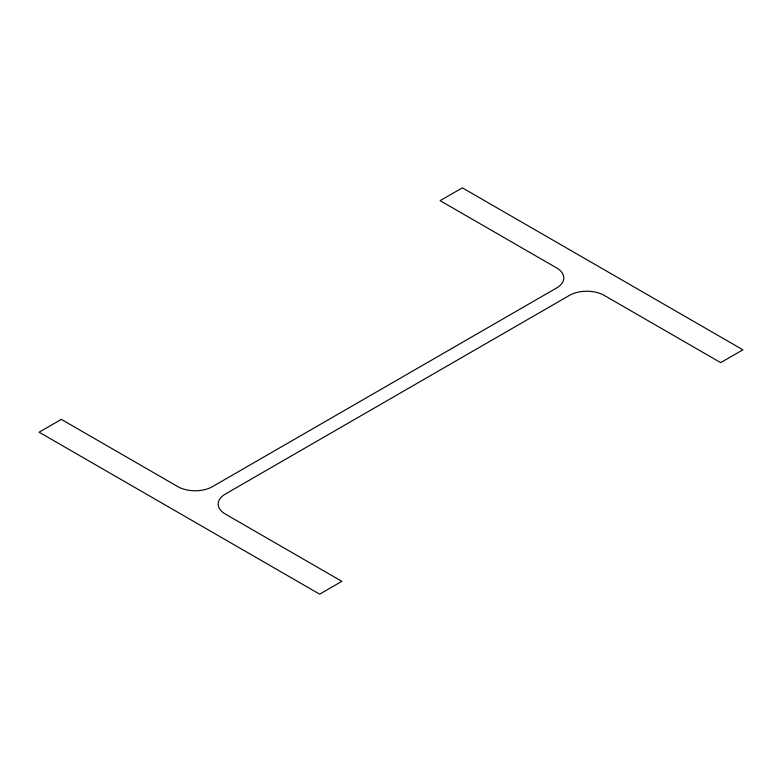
<?xml version="1.0" encoding="UTF-8"?>
<svg xmlns="http://www.w3.org/2000/svg" width="782" height="782" viewBox="0 0 782 782"><rect width="100%" height="100%" fill="white"/><g stroke="black" fill="none" stroke-linecap="round" stroke-linejoin="round"><path stroke-width="1.17" d="M61.319 419.367L39.1 432.192L319.652 594.164L341.871 581.339L225.382 514.087A24.555 14.174 0 0 1 225.382 494.038L569.472 295.381A24.555 14.174 0 0 1 604.193 295.381L720.681 362.633L742.9 349.808L462.348 187.836L440.129 200.661L556.618 267.913A24.555 14.174 0 0 1 556.618 287.962L212.528 486.619A24.555 14.174 0 0 1 177.807 486.619L61.319 419.367"/></g></svg>
